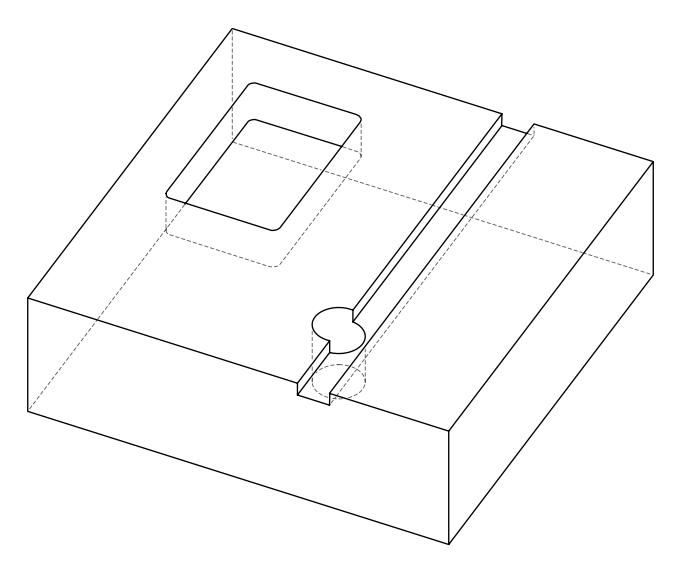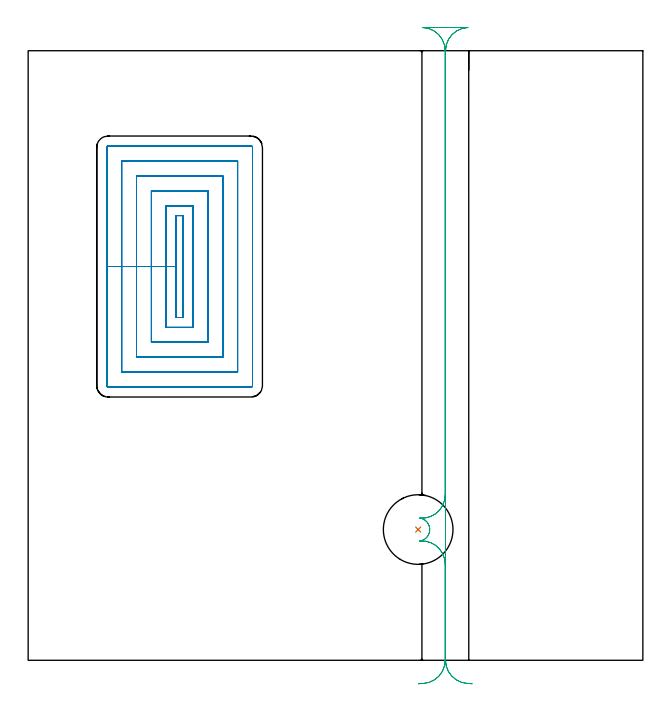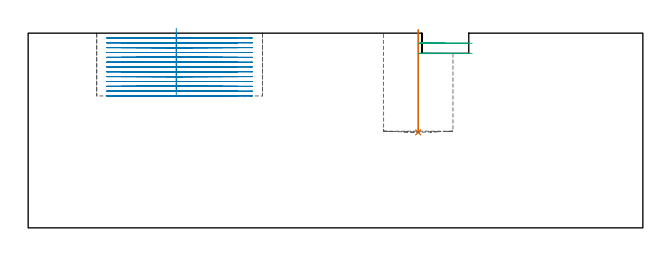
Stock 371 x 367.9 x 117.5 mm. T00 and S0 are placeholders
(PLAN: 3 operations, 2 tool changes, 51.5 min)
(1 INDEXABLE_INSERT_DRILL_BLIND_HOLE_FROM_SOLID | STEP1POCKET | NXT0302_036 | 0.25 min | 82273 mm3)
(2 MILL_RECTANGULAR_POCKET | POCKET_RECTANGULAR_STRAIGHT | NXT0201_011 | Follow Part, ap 3, ae 75% | 47.73 min | 595473 mm3)
(3 MILL_RECTANGULAR_SLOT | SLOT_RECTANGULAR | UGT0201_006 | Follow Part, ap 7, ae 75% | 3.55 min | 119292 mm3)
(TOOL NXT0302_036 | Index. Insert Drill 42mm [880-D4200L50-05] | D42 PA176 FL210 Z2)
(TOOL NXT0201_011 | ENDMILL 12mm [2P460-1200-NA 1630] | D12 FL38 Z6)
(TOOL UGT0201_006 | End Mill 28 mm | D28 FL25 Z2)
(OP 1 INDEXABLE_INSERT_DRILL_BLIND_HOLE_FROM_SOLID)
G17 G21 G94 G90
T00 M6
G54
G17 G0 G90 X235.4 Y78.9 S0 M3
G43 Z127.5 H1
G94 G81 G98 Z57.6 F250. R119.5
G80
M5
M2
(OP 2 MILL_RECTANGULAR_POCKET)
G17 G21 G94 G90
T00 M6
G54
G17 G0 G90 X89.4 Y259.726 S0 M3
G43 Z127.5 H1
Z120.5
G94 G1 Y237.65 Z114.585 F250.
Y206.9 F500.
X93.4
Y268.4
X89.4
Y237.65
X83.4
Y200.9
X99.4
Y274.4
X83.4
Y237.65
X74.4
Y191.9
X108.4
Y283.4
X74.4
Y237.65
X65.4
Y182.9
X117.4
Y292.4
X65.4
Y237.65
X56.4
Y173.9
X126.4
Y301.4
X56.4
Y237.65
X47.4
Y165.8
G3 X48.3 Y164.9 R0.9
G1 X134.5
G3 X135.4 Y165.8 R0.9
G1 Y309.5
G3 X134.5 Y310.4 R0.9
G1 X48.3
G3 X47.4 Y309.5 R0.9
G1 Y237.65
Y236.65
G0 X89.4 Y259.726 Z117.585
G1 Y237.65 Z111.669 F250.
Y206.9 F500.
X93.4
Y268.4
X89.4
Y237.65
X83.4
Y200.9
X99.4
Y274.4
X83.4
Y237.65
X74.4
Y191.9
X108.4
Y283.4
X74.4
Y237.65
X65.4
Y182.9
X117.4
Y292.4
X65.4
Y237.65
X56.4
Y173.9
X126.4
Y301.4
X56.4
Y237.65
X47.4
Y165.8
G3 X48.3 Y164.9 R0.9
G1 X134.5
G3 X135.4 Y165.8 R0.9
G1 Y309.5
G3 X134.5 Y310.4 R0.9
G1 X48.3
G3 X47.4 Y309.5 R0.9
G1 Y237.65
Y236.65
G0 X89.4 Y259.726 Z114.669
G1 Y237.65 Z108.754 F250.
Y206.9 F500.
X93.4
Y268.4
X89.4
Y237.65
X83.4
Y200.9
X99.4
Y274.4
X83.4
Y237.65
X74.4
Y191.9
X108.4
Y283.4
X74.4
Y237.65
X65.4
Y182.9
X117.4
Y292.4
X65.4
Y237.65
X56.4
Y173.9
X126.4
Y301.4
X56.4
Y237.65
X47.4
Y165.8
G3 X48.3 Y164.9 R0.9
G1 X134.5
G3 X135.4 Y165.8 R0.9
G1 Y309.5
G3 X134.5 Y310.4 R0.9
G1 X48.3
G3 X47.4 Y309.5 R0.9
G1 Y237.65
Y236.65
G0 X89.4 Y259.726 Z111.754
G1 Y237.65 Z105.838 F250.
Y206.9 F500.
X93.4
Y268.4
X89.4
Y237.65
X83.4
Y200.9
X99.4
Y274.4
X83.4
Y237.65
X74.4
Y191.9
X108.4
Y283.4
X74.4
Y237.65
X65.4
Y182.9
X117.4
Y292.4
X65.4
Y237.65
X56.4
Y173.9
X126.4
Y301.4
X56.4
Y237.65
X47.4
Y165.8
G3 X48.3 Y164.9 R0.9
G1 X134.5
G3 X135.4 Y165.8 R0.9
G1 Y309.5
G3 X134.5 Y310.4 R0.9
G1 X48.3
G3 X47.4 Y309.5 R0.9
G1 Y237.65
Y236.65
G0 X89.4 Y259.726 Z108.838
G1 Y237.65 Z102.923 F250.
Y206.9 F500.
X93.4
Y268.4
X89.4
Y237.65
X83.4
Y200.9
X99.4
Y274.4
X83.4
Y237.65
X74.4
Y191.9
X108.4
Y283.4
X74.4
Y237.65
X65.4
Y182.9
X117.4
Y292.4
X65.4
Y237.65
X56.4
Y173.9
X126.4
Y301.4
X56.4
Y237.65
X47.4
Y165.8
G3 X48.3 Y164.9 R0.9
G1 X134.5
G3 X135.4 Y165.8 R0.9
G1 Y309.5
G3 X134.5 Y310.4 R0.9
G1 X48.3
G3 X47.4 Y309.5 R0.9
G1 Y237.65
Y236.65
G0 X89.4 Y259.726 Z105.923
G1 Y237.65 Z100.008 F250.
Y206.9 F500.
X93.4
Y268.4
X89.4
Y237.65
X83.4
Y200.9
X99.4
Y274.4
X83.4
Y237.65
X74.4
Y191.9
X108.4
Y283.4
X74.4
Y237.65
X65.4
Y182.9
X117.4
Y292.4
X65.4
Y237.65
X56.4
Y173.9
X126.4
Y301.4
X56.4
Y237.65
X47.4
Y165.8
G3 X48.3 Y164.9 R0.9
G1 X134.5
G3 X135.4 Y165.8 R0.9
G1 Y309.5
G3 X134.5 Y310.4 R0.9
G1 X48.3
G3 X47.4 Y309.5 R0.9
G1 Y237.65
Y236.65
G0 X89.4 Y259.726 Z103.008
G1 Y237.65 Z97.092 F250.
Y206.9 F500.
X93.4
Y268.4
X89.4
Y237.65
X83.4
Y200.9
X99.4
Y274.4
X83.4
Y237.65
X74.4
Y191.9
X108.4
Y283.4
X74.4
Y237.65
X65.4
Y182.9
X117.4
Y292.4
X65.4
Y237.65
X56.4
Y173.9
X126.4
Y301.4
X56.4
Y237.65
X47.4
Y165.8
G3 X48.3 Y164.9 R0.9
G1 X134.5
G3 X135.4 Y165.8 R0.9
G1 Y309.5
G3 X134.5 Y310.4 R0.9
G1 X48.3
G3 X47.4 Y309.5 R0.9
G1 Y237.65
Y236.65
G0 X89.4 Y259.726 Z100.092
G1 Y237.65 Z94.177 F250.
Y206.9 F500.
X93.4
Y268.4
X89.4
Y237.65
X83.4
Y200.9
X99.4
Y274.4
X83.4
Y237.65
X74.4
Y191.9
X108.4
Y283.4
X74.4
Y237.65
X65.4
Y182.9
X117.4
Y292.4
X65.4
Y237.65
X56.4
Y173.9
X126.4
Y301.4
X56.4
Y237.65
X47.4
Y165.8
G3 X48.3 Y164.9 R0.9
G1 X134.5
G3 X135.4 Y165.8 R0.9
G1 Y309.5
G3 X134.5 Y310.4 R0.9
G1 X48.3
G3 X47.4 Y309.5 R0.9
G1 Y237.65
Y236.65
G0 X89.4 Y259.726 Z97.177
G1 Y237.65 Z91.262 F250.
Y206.9 F500.
X93.4
Y268.4
X89.4
Y237.65
X83.4
Y200.9
X99.4
Y274.4
X83.4
Y237.65
X74.4
Y191.9
X108.4
Y283.4
X74.4
Y237.65
X65.4
Y182.9
X117.4
Y292.4
X65.4
Y237.65
X56.4
Y173.9
X126.4
Y301.4
X56.4
Y237.65
X47.4
Y165.8
G3 X48.3 Y164.9 R0.9
G1 X134.5
G3 X135.4 Y165.8 R0.9
G1 Y309.5
G3 X134.5 Y310.4 R0.9
G1 X48.3
G3 X47.4 Y309.5 R0.9
G1 Y237.65
Y236.65
G0 X89.4 Y259.726 Z94.262
G1 Y237.65 Z88.346 F250.
Y206.9 F500.
X93.4
Y268.4
X89.4
Y237.65
X83.4
Y200.9
X99.4
Y274.4
X83.4
Y237.65
X74.4
Y191.9
X108.4
Y283.4
X74.4
Y237.65
X65.4
Y182.9
X117.4
Y292.4
X65.4
Y237.65
X56.4
Y173.9
X126.4
Y301.4
X56.4
Y237.65
X47.4
Y165.8
G3 X48.3 Y164.9 R0.9
G1 X134.5
G3 X135.4 Y165.8 R0.9
G1 Y309.5
G3 X134.5 Y310.4 R0.9
G1 X48.3
G3 X47.4 Y309.5 R0.9
G1 Y237.65
Y236.65
G0 X89.4 Y259.726 Z91.346
G1 Y237.65 Z85.431 F250.
Y206.9 F500.
X93.4
Y268.4
X89.4
Y237.65
X83.4
Y200.9
X99.4
Y274.4
X83.4
Y237.65
X74.4
Y191.9
X108.4
Y283.4
X74.4
Y237.65
X65.4
Y182.9
X117.4
Y292.4
X65.4
Y237.65
X56.4
Y173.9
X126.4
Y301.4
X56.4
Y237.65
X47.4
Y165.8
G3 X48.3 Y164.9 R0.9
G1 X134.5
G3 X135.4 Y165.8 R0.9
G1 Y309.5
G3 X134.5 Y310.4 R0.9
G1 X48.3
G3 X47.4 Y309.5 R0.9
G1 Y237.65
Y236.65
G0 X89.4 Y259.726 Z88.431
G1 Y237.65 Z82.515 F250.
Y206.9 F500.
X93.4
Y268.4
X89.4
Y237.65
X83.4
Y200.9
X99.4
Y274.4
X83.4
Y237.65
X74.4
Y191.9
X108.4
Y283.4
X74.4
Y237.65
X65.4
Y182.9
X117.4
Y292.4
X65.4
Y237.65
X56.4
Y173.9
X126.4
Y301.4
X56.4
Y237.65
X47.4
Y165.8
G3 X48.3 Y164.9 R0.9
G1 X134.5
G3 X135.4 Y165.8 R0.9
G1 Y309.5
G3 X134.5 Y310.4 R0.9
G1 X48.3
G3 X47.4 Y309.5 R0.9
G1 Y237.65
Y236.65
G0 X89.4 Y259.726 Z85.515
G1 Y237.65 Z79.6 F250.
Y206.9 F500.
X93.4
Y268.4
X89.4
Y237.65
X83.4
Y200.9
X99.4
Y274.4
X83.4
Y237.65
X74.4
Y191.9
X108.4
Y283.4
X74.4
Y237.65
X65.4
Y182.9
X117.4
Y292.4
X65.4
Y237.65
X56.4
Y173.9
X126.4
Y301.4
X56.4
Y237.65
X47.4
Y165.8
G3 X48.3 Y164.9 R0.9
G1 X134.5
G3 X135.4 Y165.8 R0.9
G1 Y309.5
G3 X134.5 Y310.4 R0.9
G1 X48.3
G3 X47.4 Y309.5 R0.9
G1 Y237.65
Y236.65
G0 Z127.5
M5
M2
(OP 3 MILL_RECTANGULAR_SLOT)
G17 G21 G94 G90
T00 M6
G54
G17 G0 G90 X267.978 Y-14.166 S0 M3
G43 Z127.5 H0
Z111.4
G94 G1 X264.984 Y-13.97 F250.
G2 X251.9 Y0. R14. F500.
G1 Y367.9
G2 X265.371 Y381.89 R14.
G1 X238.229
G2 X251.7 Y367.9 R14.
G1 Y99.774
G2 X236.471 Y85.828 R14.
G1 X236.469 Y85.818
G2 X236.469 Y71.982 R7.
G1 X236.471 Y71.972
G2 X251.7 Y58.026 R14.
G1 Y0.
G2 X238.616 Y-13.97 R14.
G1 X235.622 Y-14.166 F250.
G0 X267.978 Z105.3
G1 X264.984 Y-13.97
G2 X251.9 Y0. R14. F500.
G1 Y367.9
G2 X265.371 Y381.89 R14.
G1 X238.229
G2 X251.7 Y367.9 R14.
G1 Y99.774
G2 X236.471 Y85.828 R14.
G1 X236.469 Y85.818
G2 X236.469 Y71.982 R7.
G1 X236.471 Y71.972
G2 X251.7 Y58.026 R14.
G1 Y0.
G2 X238.616 Y-13.97 R14.
G1 X235.622 Y-14.166 F250.
G0 Z127.5
M5
M2
